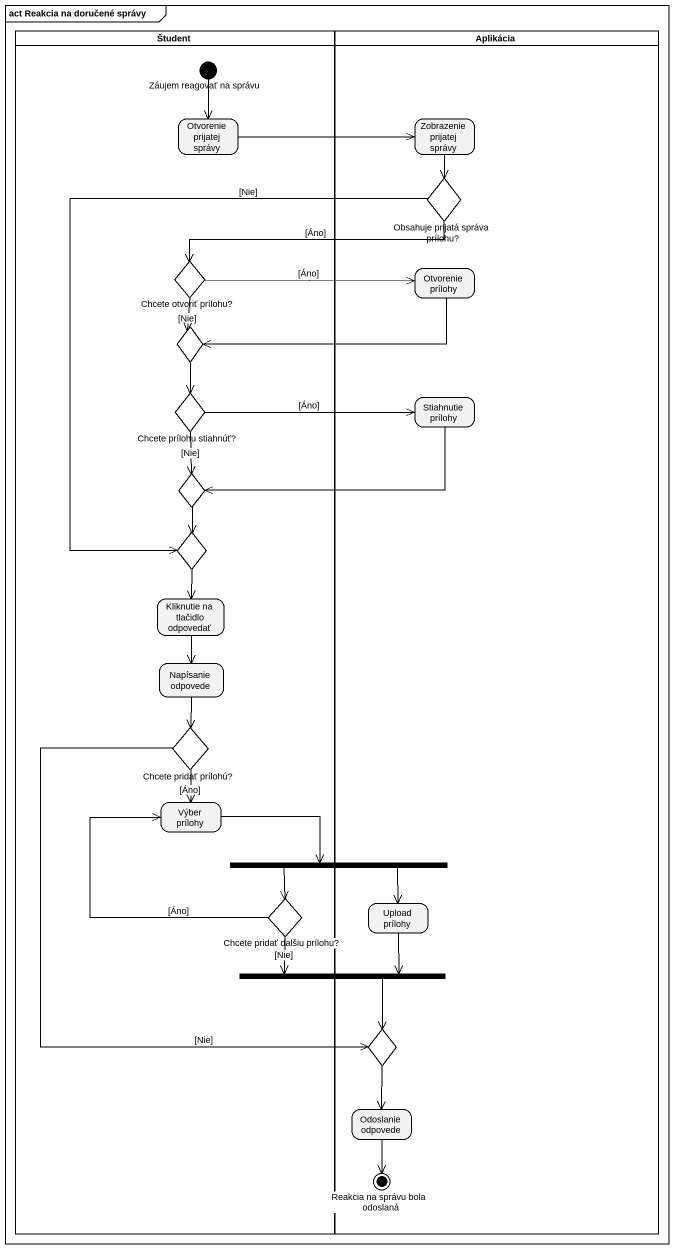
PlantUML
@startuml
mainframe act Reakcia na doručené správy
hide empty description
state Študent <<partition>> {
  state "Záujem reagovať na správu" as Záujem_reagovať_na_správu <<start>>
  state "Otvorenie prijatej správy" as Otvorenie_prijatej_správy
  state "Chcete otvoriť prílohu?" as Chcete_otvoriť_prílohu <<choice>>
  state choice1 <<choice>>
  state "Chcete prílohu stiahnúť?" as Chcete_prílohu_stiahnúť <<choice>>
  state choice2 <<choice>>
  state choice3 <<choice>>
  state "Kliknutie na tlačidlo odpovedať" as Kliknutie_na_tlačidlo
  state "Napísanie odpovede" as Napísanie_odpovede
  state "Chcete pridať prílohú?" as Chcete_pridať_prílohú <<choice>>
  state "Výber prílohy" as Výber_prílohy
  state "Chcete pridať dalšiu prílohu?" as Chcete_pridať_dalšiu_prílohu <<choice>>
}
state Aplikácia <<partition>> {
  state "Zobrazenie prijatej správy" as Zobrazenie_prijatej_správy
  state "Obsahuje prijatá správa prílohu?" as Obsahuje_prijatá_správa <<choice>>
  state "Otvorenie prílohy" as Otvorenie_prílohy
  state "Stiahnutie prílohy" as Stiahnutie_prílohy
  state "Upload prílohy" as Upload_prílohy
  state choice4 <<choice>>
  state "Odoslanie odpovede" as Odoslanie_odpovede
  state "Reakcia na správu bola odoslaná" as Reakcia_na_správu_bola <<end>>
}
state fork1 <<fork>>
state fork2 <<join>>
Záujem_reagovať_na_správu --> Otvorenie_prijatej_správy
Otvorenie_prijatej_správy -right-> Zobrazenie_prijatej_správy
Zobrazenie_prijatej_správy --> Obsahuje_prijatá_správa
Obsahuje_prijatá_správa -left-> Chcete_otvoriť_prílohu : [Áno]
Obsahuje_prijatá_správa --> choice3 : [Nie]
Chcete_otvoriť_prílohu -right-> Otvorenie_prílohy : [Áno]
Chcete_otvoriť_prílohu --> choice1 : [Nie]
Otvorenie_prílohy -left-> choice1
choice1 --> Chcete_prílohu_stiahnúť
Chcete_prílohu_stiahnúť -right-> Stiahnutie_prílohy : [Áno]
Chcete_prílohu_stiahnúť --> choice2 : [Nie]
Stiahnutie_prílohy -left-> choice2
choice2 --> choice3
choice3 --> Kliknutie_na_tlačidlo
Kliknutie_na_tlačidlo --> Napísanie_odpovede
Napísanie_odpovede --> Chcete_pridať_prílohú
Chcete_pridať_prílohú --> Výber_prílohy : [Áno]
Chcete_pridať_prílohú --> choice4 : [Nie]
Výber_prílohy -right-> fork1
fork1 --> Chcete_pridať_dalšiu_prílohu
fork1 --> Upload_prílohy
Chcete_pridať_dalšiu_prílohu -up-> Výber_prílohy : [Áno]
Chcete_pridať_dalšiu_prílohu --> fork2 : [Nie]
Upload_prílohy --> fork2
fork2 --> choice4
choice4 --> Odoslanie_odpovede
Odoslanie_odpovede --> Reakcia_na_správu_bola
@enduml
